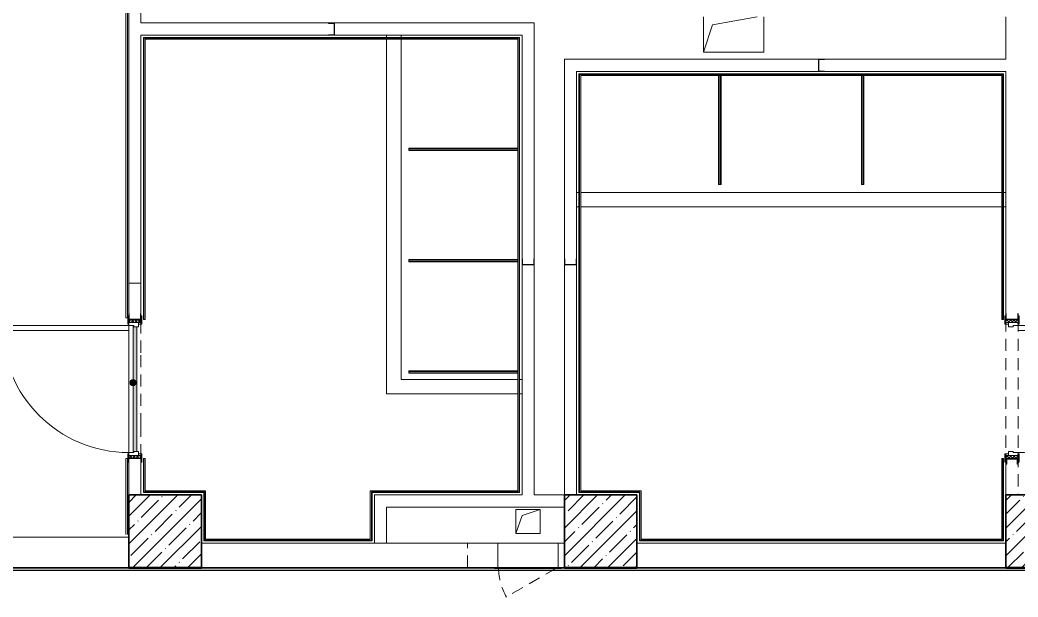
# Model space of a CAD drawing. Header units: millimetres. Extents: x 5993 to 95364, y 94667 to 143522.
# Drawn here: x 44897 to 45568, y 120406 to 120794 of the extents above; entities that cross this region are included whole.
import ezdxf

# ---------------------------------------------------------------- set-up
doc = ezdxf.new("R2010")
doc.units = ezdxf.units.MM
doc.linetypes.add('200_ШТРИХ_ш1п0_6_', pattern=[160, 100, -60])
for name, color, linetype, lineweight in [('0-2', 7, 'Continuous', 9), ('Двери', 7, 'Continuous', 9), ('Каркас_Импост', 7, 'Continuous', 13), ('Каркас_Импост-1', 7, 'Continuous', 9), ('Марки обобщенной модели', 7, 'Continuous', 9), ('Несущие колонны', 7, 'Continuous', 9), ('Несущие колонны-1', 7, 'Continuous', 35), ('Обобщенные модели', 7, 'Continuous', 9), ('Общие ребра', 7, 'Continuous', 9), ('Окна', 7, 'Continuous', 9), ('Открывание в плане-2', 7, '200_ШТРИХ_ш1п0_6_', 9), ('Открывание-1', 7, 'Continuous', 9), ('Панель', 7, 'Continuous', 13), ('Перекрытия', 7, 'Continuous', 9), ('Перемычка_Пунктирные линии-1', 7, '200_ШТРИХ_ш1п0_6_', 9), ('Стены', 7, 'Continuous', 9), ('Стены-1', 7, 'Continuous', 13)]:
    doc.layers.add(name, color=color, linetype=linetype, lineweight=lineweight)
doc.layers.add('Обобщенные модели-3', color=7, linetype='Continuous', lineweight=9, true_color=0xcf5e07)
pattern_1 = [(135, (1726.41, 114.685), (-14.14214, -14.14214), []), (225, (1726.41, 114.685), (14.14214, -14.14214), [])]
pattern_2 = [(45, (-396.384, 114.685), (-14.1421, 14.1421), []), (135, (-396.384, 114.685), (-14.1421, -14.1421), [])]

# ---------------------------------------------------------------- blocks, each defined once
blk = doc.blocks.new('Дверь_СКБ_1Ст_Внутренняя_ШЕР - СОШ_Д-13_Дв_1150x2100h_С_У учеников_ душевые _спортблок_-V44-АИ2_01_План напольных покрытий и плинтусов 1го этажа _Часть 1_')
at = {"layer": 'Двери'}
h = blk.add_hatch(dxfattribs=at)
h.set_pattern_fill('FP_60', color=256, style=0, pattern_type=2)
h.set_pattern_definition(pattern_1)
h.paths.add_polyline_path([(562.5, 47), (562.5, -50), (587.5, -50), (587.5, 50), (562.5, 50)], flags=0)
at = {"layer": 'Каркас_Импост-1'}
h = blk.add_hatch(dxfattribs=at)
h.set_pattern_fill('FP_61', color=256, style=0, pattern_type=2)
h.set_pattern_definition(pattern_2)
h.paths.add_polyline_path([(-562.5, -50), (-537.5, -50), (-537.5, 50), (-562.5, 50)], flags=0)
at = {"layer": 'Каркас_Импост'}
for p, q in [((-522.5, 58), (-592.5, 58)), ((-592.5, 58), (-592.5, 50)), ((-592.5, 50), (-522.5, 50)), ((-537.5, 50), (-562.5, 50)), ((-562.5, 50), (-562.5, -50)), ((-512.5, 50), (-537.5, 50)), ((-537.5, 50), (-537.5, -30)), ((-537.5, -50), (-537.5, 50)), ((-522.5, 50), (-537.5, 50)), ((-537.5, 50), (-537.5, 49)), ((-537.5, 49), (-522.5, 49)), ((-522.5, 50), (-522.5, 58)), ((-522.5, 49), (-522.5, 50)), ((-512.5, 10), (-512.5, 50)), ((-502.5, 10), (-512.5, 10)), ((-502.5, -30), (-502.5, 10)), ((537.5, 10), (527.5, 10)), ((527.5, 10), (527.5, -30)), ((537.5, 50), (537.5, 10)), ((562.5, 50), (537.5, 50)), ((617.5, 58), (547.5, 58)), ((547.5, 58), (547.5, 50)), ((562.5, 50), (547.5, 50)), ((547.5, 50), (547.5, 49)), ((547.5, 50), (587.5, 50)), ((547.5, 49), (562.5, 49)), ((562.5, -30), (562.5, 50)), ((587.5, 50), (562.5, 50)), ((562.5, 50), (562.5, -50)), ((562.5, 49), (562.5, 50)), ((617.5, 50), (617.5, 58)), ((-522.5, -50), (-592.5, -50)), ((-592.5, -50), (-592.5, -58)), ((-592.5, -58), (-522.5, -58)), ((-562.5, -50), (-537.5, -50)), ((-537.5, -30), (-502.5, -30)), ((-522.5, -30), (-537.5, -30)), ((-537.5, -30), (-537.5, -50)), ((-537.5, -50), (-522.5, -50)), ((-522.5, -50), (-522.5, -30)), ((-522.5, -58), (-522.5, -50)), ((527.5, -30), (562.5, -30)), ((562.5, -30), (547.5, -30)), ((547.5, -30), (547.5, -50)), ((547.5, -50), (562.5, -50)), ((587.5, -50), (547.5, -50)), ((547.5, -50), (547.5, -58)), ((547.5, -58), (617.5, -58)), ((562.5, -50), (562.5, -30)), ((562.5, -50), (587.5, -50)), ((617.5, -58), (617.5, -50))]:
    blk.add_line(p, q, dxfattribs=at)
at = {"layer": 'Открывание-1'}
blk.add_arc((537.5, 50), 1050, 90, 180, dxfattribs=at)
at = {"layer": 'Панель'}
for p, q in [((537.5, 1100), (497.5, 1100)), ((497.5, 1100), (497.5, 50)), ((537.5, 50), (537.5, 1100)), ((497.5, 50), (537.5, 50))]:
    blk.add_line(p, q, dxfattribs=at)
blk = doc.blocks.new('BSC_Колонна _Прямоугольная - 600х600-V77-АИ2_01_План напольных покрытий и плинтусов 1го этажа _Часть 1_')
at = {"layer": 'Несущие колонны'}
h = blk.add_hatch(dxfattribs=at)
h.set_pattern_fill('FP_109', color=256, style=0, pattern_type=2)
h.set_pattern_definition([(45, (-48550, -79850), (-114.04925, 114.04925), []), (45, (-48435.95, -79850), (-114.04925, 114.04925), [201.613, -40.323, 3.353, -36.97])])
h.paths.add_polyline_path([(-300, -300), (300, -300), (300, 300), (-300, 300)], flags=0)
at = {"layer": 'Несущие колонны-1'}
for p, q in [((300, 300), (-300, 300)), ((-300, 300), (-300, -300)), ((300, -300), (300, 300)), ((-300, -300), (300, -300))]:
    blk.add_line(p, q, dxfattribs=at)
blk = doc.blocks.new('BSC_Колонна _Прямоугольная - 600х600-V78-АИ2_01_План напольных покрытий и плинтусов 1го этажа _Часть 1_')
at = {"layer": 'Несущие колонны'}
h = blk.add_hatch(dxfattribs=at)
h.set_pattern_fill('FP_110', color=256, style=0, pattern_type=2)
h.set_pattern_definition([(45, (-41300, -79850), (-114.04925, 114.04925), []), (45, (-41185.95, -79850), (-114.04925, 114.04925), [201.613, -40.323, 3.353, -36.97])])
h.paths.add_polyline_path([(-300, -300), (300, -300), (300, 300), (-300, 300)], flags=0)
at = {"layer": 'Несущие колонны-1'}
for p, q in [((300, 300), (-300, 300)), ((-300, 300), (-300, -300)), ((300, -300), (300, 300)), ((-300, -300), (300, -300))]:
    blk.add_line(p, q, dxfattribs=at)
blk = doc.blocks.new('BSC_Колонна _Прямоугольная - 600х600-V79-АИ2_01_План напольных покрытий и плинтусов 1го этажа _Часть 1_')
at = {"layer": 'Несущие колонны'}
h = blk.add_hatch(dxfattribs=at)
h.set_pattern_fill('FP_111', color=256, style=0, pattern_type=2)
h.set_pattern_definition([(45, (-44900, -79850), (-114.04925, 114.04925), []), (45, (-44785.95, -79850), (-114.04925, 114.04925), [201.613, -40.323, 3.353, -36.97])])
h.paths.add_polyline_path([(-300, -300), (300, -300), (300, 300), (-300, 300)], flags=0)
at = {"layer": 'Несущие колонны-1'}
for p, q in [((300, 300), (-300, 300)), ((-300, 300), (-300, -300)), ((300, -300), (300, 300)), ((-300, -300), (300, -300))]:
    blk.add_line(p, q, dxfattribs=at)
blk = doc.blocks.new('Дверь_СКБ_1Ст_Внутренняя_ШЕР - СОШ_Д-13_Дв_1150x2100h_С_У учеников_ душевые _спортблок_-35365833-АИ2_01_План напольных покрытий и плинтусов 1го этажа _Часть 1_')
at = {"layer": 'Двери'}
h = blk.add_hatch(dxfattribs=at)
h.set_pattern_fill('FP_60', color=256, style=0, pattern_type=2)
h.set_pattern_definition(pattern_1)
h.paths.add_polyline_path([(587.5, -50), (587.5, 50), (562.5, 50), (562.5, -50)], flags=0)
at = {"layer": 'Каркас_Импост-1'}
h = blk.add_hatch(dxfattribs=at)
h.set_pattern_fill('FP_61', color=256, style=0, pattern_type=2)
h.set_pattern_definition(pattern_2)
h.paths.add_polyline_path([(-537.5, 47), (-537.5, 50), (-562.5, 50), (-562.5, -50), (-537.5, -50), (-537.5, 45.2)], flags=0)
at = {"layer": 'Каркас_Импост'}
for p, q in [((-522.5, 58), (-592.5, 58)), ((-592.5, 58), (-592.5, 50)), ((-537.5, 50), (-562.5, 50)), ((-562.5, 50), (-522.5, 50)), ((-512.5, 50), (-537.5, 50)), ((-537.5, 50), (-537.5, -30)), ((-537.5, -50), (-537.5, 50)), ((-522.5, 50), (-537.5, 50)), ((-537.5, 50), (-537.5, 49)), ((-537.5, 49), (-522.5, 49)), ((-522.5, 50), (-522.5, 58)), ((-522.5, 49), (-522.5, 50)), ((-512.5, 10), (-512.5, 50)), ((-502.5, 10), (-512.5, 10)), ((-502.5, -30), (-502.5, 10)), ((537.5, 10), (527.5, 10)), ((527.5, 10), (527.5, -30)), ((537.5, 50), (537.5, 10)), ((562.5, 50), (537.5, 50)), ((617.5, 58), (547.5, 58)), ((547.5, 58), (547.5, 50)), ((562.5, 50), (547.5, 50)), ((547.5, 50), (547.5, 49)), ((547.5, 50), (617.5, 50)), ((547.5, 49), (562.5, 49)), ((562.5, -30), (562.5, 50)), ((587.5, 50), (562.5, 50)), ((562.5, 50), (562.5, -50)), ((562.5, 49), (562.5, 50)), ((587.5, -50), (587.5, 50)), ((617.5, 50), (617.5, 58)), ((-592.5, -50), (-592.5, -58)), ((-592.5, -58), (-522.5, -58)), ((-562.5, -50), (-537.5, -50)), ((-522.5, -50), (-562.5, -50)), ((-537.5, -30), (-502.5, -30)), ((-522.5, -30), (-537.5, -30)), ((-537.5, -30), (-537.5, -50)), ((-537.5, -50), (-522.5, -50)), ((-522.5, -50), (-522.5, -30)), ((-522.5, -58), (-522.5, -50)), ((527.5, -30), (562.5, -30)), ((562.5, -30), (547.5, -30)), ((547.5, -30), (547.5, -50)), ((547.5, -50), (562.5, -50)), ((617.5, -50), (547.5, -50)), ((547.5, -50), (547.5, -58)), ((547.5, -58), (617.5, -58)), ((562.5, -50), (562.5, -30)), ((562.5, -50), (587.5, -50)), ((617.5, -58), (617.5, -50))]:
    blk.add_line(p, q, dxfattribs=at)
at = {"layer": 'Открывание-1'}
blk.add_arc((-512.5, 50), 1050, 360, 90, dxfattribs=at)
at = {"layer": 'Панель'}
for p, q in [((-512.5, 1100), (-512.5, 50)), ((-472.5, 1100), (-512.5, 1100)), ((-472.5, 50), (-472.5, 1100)), ((-512.5, 50), (-472.5, 50))]:
    blk.add_line(p, q, dxfattribs=at)
blk = doc.blocks.new('АР_Перемычка - АР_Перемычка-V187-АИ2_01_План напольных покрытий и плинтусов 1го этажа _Часть 1_')
at = {"layer": 'Обобщенные модели'}
blk.add_line((-300, -50), (-299, -50), dxfattribs=at)
at = {"layer": 'Перемычка_Пунктирные линии-1'}
for p, q in [((-300, 50), (1150, 50)), ((-300, -50), (-300, 50)), ((1200, 50), (1450, 50)), ((1450, 50), (1450, -50)), ((-300, -50), (275, -50)), ((275, -50), (875, -50)), ((875, -50), (1150, -50)), ((1200, -50), (1450, -50))]:
    blk.add_line(p, q, dxfattribs=at)
blk = doc.blocks.new('АР_Перемычка - АР_Перемычка-28229281-АИ2_01_План напольных покрытий и плинтусов 1го этажа _Часть 1_')
at = {"layer": 'Перемычка_Пунктирные линии-1'}
for p, q in [((0, 50), (1450, 50)), ((1450, 50), (1450, -50)), ((0, -50), (1450, -50))]:
    blk.add_line(p, q, dxfattribs=at)
blk = doc.blocks.new('154_Фахверк_СКБ_Швеллер - Тип_100_4830-28143655-АИ2_01_План напольных покрытий и плинтусов 1го этажа _Часть 1_')
at = {"layer": 'Обобщенные модели'}
for p, q in [((175, 50), (125, 50)), ((125, 50), (125, -50)), ((128, 47), (175, 47)), ((128, -47), (128, 47)), ((175, 47), (175, 50)), ((125, -50), (175, -50)), ((175, -47), (128, -47)), ((175, -50), (175, -47))]:
    blk.add_line(p, q, dxfattribs=at)
blk = doc.blocks.new('154_Фахверк_СКБ_Швеллер - Тип_100_4420-28145345-АИ2_01_План напольных покрытий и плинтусов 1го этажа _Часть 1_')
at = {"layer": 'Обобщенные модели'}
for p, q in [((125, 50), (175, 50)), ((125, -50), (125, 50)), ((128, 47), (128, -47)), ((175, 47), (128, 47)), ((175, 50), (175, 47)), ((175, -50), (125, -50)), ((128, -47), (175, -47)), ((175, -47), (175, -50))]:
    blk.add_line(p, q, dxfattribs=at)
blk = doc.blocks.new('154_Фахверк_СКБ_Швеллер - Тип_100_4420-28145583-АИ2_01_План напольных покрытий и плинтусов 1го этажа _Часть 1_')
at = {"layer": 'Обобщенные модели'}
for p, q in [((175, 50), (125, 50)), ((125, 50), (125, -50)), ((128, 47), (175, 47)), ((128, -47), (128, 47)), ((175, 47), (175, 50)), ((125, -50), (175, -50)), ((175, -47), (128, -47)), ((175, -50), (175, -47))]:
    blk.add_line(p, q, dxfattribs=at)
blk = doc.blocks.new('154_Стойка_СКБ_Швеллер - СМ-2230_100-28218823-АИ2_01_План напольных покрытий и плинтусов 1го этажа _Часть 1_')
at = {"layer": 'Обобщенные модели'}
for p, q in [((129.5, 42.4), (171, 42.4)), ((129.5, -42.4), (129.5, 42.4)), ((171, 50), (155, 50)), ((171, 42.4), (171, 50)), ((171, -42.4), (129.5, -42.4)), ((155, -50), (171, -50)), ((171, -50), (171, -42.4))]:
    blk.add_line(p, q, dxfattribs=at)
blk = doc.blocks.new('131_Панель боковая - 900х1500-29281255-АИ2_01_План напольных покрытий и плинтусов 1го этажа _Часть 1_')
at = {"layer": 'Обобщенные модели'}
for p, q in [((-450, 10), (450, 10)), ((450, 5), (-450, 5)), ((-450, 5), (-450, -5)), ((450, 10), (450, 5)), ((450, -5), (450, 5)), ((-450, -5), (450, -5)), ((-450, -10), (450, -10)), ((450, -5), (450, -10))]:
    blk.add_line(p, q, dxfattribs=at)
blk = doc.blocks.new('AR_Отверстие Ниша - Лючок-32403245-АИ2_01_План напольных покрытий и плинтусов 1го этажа _Часть 1_')
at = {"layer": 'Окна'}
for p, q in [((250, 100), (-250, 100)), ((-250, 100), (-250, -100)), ((250, -100), (250, 100)), ((-250, -100), (250, -100))]:
    blk.add_line(p, q, dxfattribs=at)
blk = doc.blocks.new('Л_Общий_Лючок - Лючок-29683801-АИ2_01_План напольных покрытий и плинтусов 1го этажа _Часть 1_')
at = {"layer": 'Окна'}
for p, q in [((524, 6), (-24, 6)), ((-24, 6), (-24, 0)), ((-24, 0), (0, 0)), ((500, 0), (524, 0)), ((524, 6), (524, 0))]:
    blk.add_line(p, q, dxfattribs=at)
at = {"layer": 'Открывание в плане-2'}
blk.add_line((16.4, 6), (428.6, 244), dxfattribs=at)
blk.add_arc((6, 0), 488, 0.70805, 30, dxfattribs=at)
blk = doc.blocks.new('АР_Перемычка1 - АР_Перемычка 2-29765637-АИ2_01_План напольных покрытий и плинтусов 1го этажа _Часть 1_')
at = {"layer": 'Перемычка_Пунктирные линии-1'}
for p, q in [((-250, 100), (0, 100)), ((-250, -100), (-250, 100)), ((500, 100), (550, 100)), ((550, 100), (550, -100)), ((-250, -100), (0, -100)), ((500, -100), (550, -100))]:
    blk.add_line(p, q, dxfattribs=at)
blk = doc.blocks.new('AR_Отверстие прямоугольное _в плите_ - AR_Отверстие прямоугольное _в плите_-30458127-АИ2_01_План напольных покрытий и плинтусов 1го этажа _Часть 1_')
at = {"layer": 'Обобщенные модели'}
for p, q in [((100, 100), (-100, 100)), ((-100, 100), (-100, -100)), ((-50, 50), (100, 100)), ((100, -100), (100, 100)), ((-100, -100), (-50, 50)), ((-100, -100), (100, -100))]:
    blk.add_line(p, q, dxfattribs=at)
blk = doc.blocks.new('AR_Отверстие прямоугольное _в плите_ - AR_Отверстие прямоугольное _в плите_-30459267-АИ2_01_План напольных покрытий и плинтусов 1го этажа _Часть 1_')
at = {"layer": 'Обобщенные модели'}
for p, q in [((-250, 140), (-250, -150)), ((-175, 75), (193.3, 140)), ((250, -150), (250, 140)), ((-250, -150), (-175, 75)), ((-250, -150), (250, -150))]:
    blk.add_line(p, q, dxfattribs=at)

msp = doc.modelspace()

# ---------------------------------------------------------------- hatches: boundary and pattern name
at = {"layer": 'Марки обобщенной модели'}
h = msp.add_hatch(color=256, dxfattribs=at)
edge = h.paths.add_edge_path(flags=0)
edge.add_arc((44972.73, 120549.66), 2.03, 0, 360)
at = {"layer": 'Обобщенные модели-3'}
msp.add_hatch(color=256, dxfattribs=at).paths.add_polyline_path([(44972.73, 120502.71), (44973.14, 120502.71), (44973.14, 120503.52), (44975.18, 120503.52), (44975.18, 120587.36), (44973.14, 120587.36), (44973.14, 120588.18), (44972.73, 120588.18), (44972.73, 120503.52)], flags=0)

# ---------------------------------------------------------------- linework, layer by layer
at = {"layer": 'Марки обобщенной модели'}
msp.add_circle((44972.73, 120549.66), 2.03, dxfattribs=at)
at = {"layer": 'Обобщенные модели'}
for p, q in [((44972.73, 120502.71), (44972.73, 120588.18)), ((44975.18, 120587.36), (44975.18, 120569.86)), ((44975.18, 120569.86), (44975.18, 120521.02)), ((44975.18, 120521.02), (44975.18, 120503.52))]:
    msp.add_line(p, q, dxfattribs=at)
at = {"layer": 'Общие ребра'}
for p, q in [((44980.06, 120592.25), (44980.06, 120781.49)), ((44980.06, 120781.49), (44980.87, 120781.49)), ((44980.87, 120781.49), (45232.39, 120781.49)), ((45232.39, 120781.49), (45232.39, 120780.68)), ((45232.39, 120780.68), (45232.39, 120476.26)), ((45557.97, 120757.07), (45273.08, 120757.07)), ((45273.08, 120756.26), (45273.08, 120757.07)), ((45273.08, 120476.26), (45273.08, 120756.26)), ((45557.97, 120757.07), (45557.97, 120756.26)), ((45557.97, 120592.25), (45557.97, 120756.26)), ((44980.06, 120476.26), (44980.06, 120498.64)), ((45557.97, 120443.7), (45557.97, 120498.64)), ((44980.87, 120476.26), (44980.06, 120476.26)), ((45020.76, 120476.26), (44980.87, 120476.26)), ((45020.76, 120476.26), (45020.76, 120475.85)), ((45133.08, 120475.85), (45133.08, 120476.26)), ((45231.57, 120476.26), (45133.08, 120476.26)), ((45232.39, 120476.26), (45231.57, 120476.26)), ((45273.9, 120476.26), (45273.08, 120476.26)), ((45273.9, 120476.26), (45313.37, 120476.26)), ((45313.37, 120476.26), (45313.78, 120476.26)), ((45313.78, 120476.26), (45313.78, 120443.7)), ((45020.76, 120443.7), (45020.76, 120475.85)), ((45133.08, 120475.85), (45133.08, 120444.51)), ((45021.57, 120443.7), (45020.76, 120443.7)), ((45133.08, 120443.7), (45021.57, 120443.7)), ((45133.08, 120444.51), (45133.08, 120443.7)), ((45314.6, 120443.7), (45313.78, 120443.7)), ((45557.15, 120443.7), (45314.6, 120443.7)), ((45557.97, 120443.7), (45557.15, 120443.7))]:
    msp.add_line(p, q, dxfattribs=at)
at = {"layer": 'Перекрытия'}
msp.add_line((44969.89, 120502.71), (44969.89, 120584.92), dxfattribs=at)
at = {"layer": 'Стены'}
for p, q in [((44967.93, 120593.3), (44967.93, 120905.46)), ((44968.91, 120905.46), (44968.91, 120593.3)), ((45143.26, 120781.9), (45143.26, 120783.53)), ((45143.26, 120542.19), (45143.26, 120780.68)), ((45153.03, 120783.53), (45153.03, 120781.9)), ((45153.03, 120780.68), (45153.03, 120551.95)), ((45271.05, 120677.71), (45272.68, 120677.71)), ((45273.9, 120677.71), (45557.15, 120677.71)), ((45558.38, 120677.71), (45560, 120677.71)), ((45272.68, 120667.94), (45271.05, 120667.94)), ((45557.15, 120667.94), (45273.9, 120667.94)), ((45560, 120667.94), (45558.38, 120667.94)), ((44968.91, 120593.3), (44967.93, 120593.3)), ((45153.03, 120551.95), (45231.57, 120551.95)), ((45232.79, 120551.95), (45234.42, 120551.95)), ((45143.26, 120542.19), (45153.03, 120542.19)), ((45231.57, 120542.19), (45153.03, 120542.19)), ((45234.42, 120542.19), (45232.79, 120542.19)), ((44967.93, 120447.69), (44967.93, 120498.62)), ((44968.91, 120498.62), (44967.93, 120498.62)), ((44968.91, 120498.62), (44968.91, 120447.69)), ((44827.85, 120424.41), (45744.77, 120424.41)), ((45744.77, 120423.43), (44827.85, 120423.43))]:
    msp.add_line(p, q, dxfattribs=at)
at = {"layer": 'Стены-1'}
for p, q in [((44969.89, 120903.18), (44969.89, 120596.32)), ((44978.03, 120791.66), (44978.03, 120812.01)), ((45560, 120795.73), (45560, 120767.25)), ((45104.19, 120791.66), (44978.03, 120791.66)), ((45234.42, 120791.66), (45108.26, 120791.66)), ((45242.56, 120791.66), (45234.42, 120791.66)), ((45242.56, 120632.94), (45242.56, 120791.66)), ((44978.03, 120596.32), (44978.03, 120783.53)), ((44978.03, 120783.53), (45104.19, 120783.53)), ((44979.65, 120781.9), (44979.65, 120592.25)), ((44980.06, 120781.9), (44979.65, 120781.9)), ((44980.87, 120781.9), (44980.06, 120781.9)), ((45232.79, 120781.9), (44980.87, 120781.9)), ((44980.87, 120592.25), (44980.87, 120780.68)), ((44980.87, 120780.68), (45231.57, 120780.68)), ((45108.26, 120783.53), (45234.42, 120783.53)), ((45231.57, 120780.68), (45231.57, 120477.07)), ((45232.79, 120781.49), (45232.79, 120781.9)), ((45232.79, 120780.68), (45232.79, 120781.49)), ((45232.79, 120475.85), (45232.79, 120780.68)), ((45234.42, 120783.53), (45234.42, 120632.94)), ((45433.84, 120767.25), (45262.91, 120767.25)), ((45262.91, 120767.25), (45262.91, 120759.11)), ((45560, 120767.25), (45437.91, 120767.25)), ((45262.91, 120759.11), (45262.91, 120632.94)), ((45271.05, 120759.11), (45433.84, 120759.11)), ((45271.05, 120632.94), (45271.05, 120759.11)), ((45437.91, 120759.11), (45560, 120759.11)), ((45560, 120759.11), (45560, 120596.32)), ((45558.38, 120757.48), (45272.68, 120757.48)), ((45272.68, 120757.48), (45272.68, 120757.07)), ((45272.68, 120757.07), (45272.68, 120756.26)), ((45272.68, 120756.26), (45272.68, 120475.85)), ((45273.9, 120756.26), (45557.15, 120756.26)), ((45273.9, 120477.07), (45273.9, 120756.26)), ((45557.15, 120756.26), (45557.15, 120592.25)), ((45558.38, 120757.07), (45558.38, 120757.48)), ((45558.38, 120756.26), (45558.38, 120757.07)), ((45558.38, 120592.25), (45558.38, 120756.26)), ((45234.42, 120628.87), (45234.42, 120474.22)), ((45242.56, 120474.22), (45242.56, 120628.87)), ((45262.91, 120628.87), (45262.91, 120474.22)), ((45271.05, 120474.22), (45271.05, 120628.87)), ((44979.65, 120592.25), (44980.87, 120592.25)), ((45557.15, 120592.25), (45558.38, 120592.25)), ((44979.65, 120498.64), (44979.65, 120475.85)), ((44980.87, 120498.64), (44979.65, 120498.64)), ((44980.87, 120477.07), (44980.87, 120498.64)), ((45557.15, 120498.64), (45557.15, 120444.51)), ((45558.38, 120498.64), (45557.15, 120498.64)), ((45558.38, 120443.29), (45558.38, 120498.64)), ((44969.89, 120496.2), (44969.89, 120474.22)), ((44978.03, 120474.22), (44978.03, 120496.2)), ((45560, 120494.9), (45560, 120474.22)), ((45021.57, 120477.07), (44980.87, 120477.07)), ((45021.57, 120476.26), (45021.57, 120477.07)), ((45021.57, 120475.85), (45021.57, 120476.26)), ((45231.57, 120477.07), (45132.27, 120477.07)), ((45132.27, 120477.07), (45132.27, 120476.26)), ((45132.27, 120476.26), (45132.27, 120475.85)), ((45313.37, 120477.07), (45273.9, 120477.07)), ((45313.78, 120477.07), (45313.37, 120477.07)), ((45314.6, 120477.07), (45313.78, 120477.07)), ((45314.6, 120444.51), (45314.6, 120477.07)), ((44979.65, 120475.85), (44980.06, 120475.85)), ((44980.06, 120475.85), (44980.87, 120475.85)), ((44980.87, 120475.85), (45020.35, 120475.85)), ((45020.35, 120475.85), (45020.35, 120443.29)), ((45021.57, 120444.51), (45021.57, 120475.85)), ((45132.27, 120475.85), (45132.27, 120444.51)), ((45133.49, 120444.51), (45133.49, 120475.85)), ((45133.49, 120475.85), (45231.57, 120475.85)), ((45234.42, 120474.22), (45135.12, 120474.22)), ((45135.12, 120474.22), (45135.12, 120466.08)), ((45231.57, 120475.85), (45232.39, 120475.85)), ((45232.39, 120475.85), (45232.79, 120475.85)), ((45262.91, 120474.22), (45242.56, 120474.22)), ((45272.68, 120475.85), (45273.08, 120475.85)), ((45273.08, 120475.85), (45273.9, 120475.85)), ((45273.9, 120475.85), (45313.37, 120475.85)), ((45313.37, 120475.85), (45313.37, 120443.29)), ((45135.12, 120466.08), (45135.12, 120441.66)), ((45143.26, 120466.08), (45262.91, 120466.08)), ((45143.26, 120441.66), (45143.26, 120466.08)), ((44969.89, 120445.73), (44827.85, 120445.73)), ((45020.35, 120443.29), (45020.76, 120443.29)), ((45020.76, 120443.29), (45021.57, 120443.29)), ((45132.27, 120444.51), (45021.57, 120444.51)), ((45021.57, 120443.29), (45133.49, 120443.29)), ((45133.49, 120443.7), (45133.49, 120444.51)), ((45133.49, 120443.29), (45133.49, 120443.7)), ((45313.37, 120443.29), (45313.78, 120443.29)), ((45313.78, 120443.29), (45314.6, 120443.29)), ((45557.15, 120444.51), (45314.6, 120444.51)), ((45314.6, 120443.29), (45557.15, 120443.29)), ((45557.15, 120443.29), (45557.97, 120443.29)), ((45557.97, 120443.29), (45558.38, 120443.29)), ((45218.14, 120441.66), (45018.72, 120441.66)), ((45135.12, 120441.66), (45143.26, 120441.66)), ((45262.91, 120441.66), (45258.84, 120441.66)), ((45560, 120441.66), (45311.75, 120441.66)), ((44827.85, 120425.38), (44969.89, 120425.38)), ((45018.72, 120425.38), (45216.19, 120425.38)), ((45260.79, 120425.38), (45262.91, 120425.38)), ((45311.75, 120425.38), (45560, 120425.38))]:
    msp.add_line(p, q, dxfattribs=at)

# ---------------------------------------------------------------- block references
at = {"layer": '0-2', "xscale": 0.08139549610658335, "yscale": 0.08139549610658335, "zscale": 0.08139549610658335}
for name, p in [('AR_Отверстие прямоугольное _в плите_ - AR_Отверстие прямоугольное _в плите_-30459267-АИ2_01_План напольных покрытий и плинтусов 1го этажа _Часть 1_', (45376.86, 120784.34)), ('154_Фахверк_СКБ_Швеллер - Тип_100_4830-28143655-АИ2_01_План напольных покрытий и плинтусов 1го этажа _Часть 1_', (45423.67, 120763.18)), ('BSC_Колонна _Прямоугольная - 600х600-V78-АИ2_01_План напольных покрытий и плинтусов 1го этажа _Часть 1_', (44994.3, 120449.8)), ('BSC_Колонна _Прямоугольная - 600х600-V79-АИ2_01_План напольных покрытий и плинтусов 1го этажа _Часть 1_', (45287.33, 120449.8)), ('BSC_Колонна _Прямоугольная - 600х600-V77-АИ2_01_План напольных покрытий и плинтусов 1го этажа _Часть 1_', (45584.42, 120449.8)), ('AR_Отверстие прямоугольное _в плите_ - AR_Отверстие прямоугольное _в плите_-30458127-АИ2_01_План напольных покрытий и плинтусов 1го этажа _Часть 1_', (45238.49, 120456.32)), ('АР_Перемычка1 - АР_Перемычка 2-29765637-АИ2_01_План напольных покрытий и плинтусов 1го этажа _Часть 1_', (45218.14, 120433.52)), ('AR_Отверстие Ниша - Лючок-32403245-АИ2_01_План напольных покрытий и плинтусов 1го этажа _Часть 1_', (45238.49, 120433.52))]:
    msp.add_blockref(name, p, dxfattribs=at)
for name, p, rotation in [('154_Фахверк_СКБ_Швеллер - Тип_100_4830-28143655-АИ2_01_План напольных покрытий и плинтусов 1го этажа _Часть 1_', (45118.43, 120787.59), 180), ('131_Панель боковая - 900х1500-29281255-АИ2_01_План напольных покрытий и плинтусов 1го этажа _Часть 1_', (45367.5, 120719.63), 270.0000000000003), ('131_Панель боковая - 900х1500-29281255-АИ2_01_План напольных покрытий и плинтусов 1го этажа _Часть 1_', (45463.55, 120719.63), 270.0000000000003), ('131_Панель боковая - 900х1500-29281255-АИ2_01_План напольных покрытий и плинтусов 1го этажа _Часть 1_', (45194.94, 120706.61), 180), ('131_Панель боковая - 900х1500-29281255-АИ2_01_План напольных покрытий и плинтусов 1го этажа _Часть 1_', (45194.94, 120631.72), 180), ('154_Фахверк_СКБ_Швеллер - Тип_100_4830-28143655-АИ2_01_План напольных покрытий и плинтусов 1го этажа _Часть 1_', (45238.49, 120618.7), 89.99999999999993), ('154_Фахверк_СКБ_Швеллер - Тип_100_4420-28145345-АИ2_01_План напольных покрытий и плинтусов 1го этажа _Часть 1_', (45266.98, 120618.7), 89.99999999999993), ('АР_Перемычка - АР_Перемычка-V187-АИ2_01_План напольных покрытий и плинтусов 1го этажа _Часть 1_', (44973.96, 120498.64), 89.99999999999993), ('Дверь_СКБ_1Ст_Внутренняя_ШЕР - СОШ_Д-13_Дв_1150x2100h_С_У учеников_ душевые _спортблок_-V44-АИ2_01_План напольных покрытий и плинтусов 1го этажа _Часть 1_', (44973.96, 120544.43), 89.99999999999993), ('154_Фахверк_СКБ_Швеллер - Тип_100_4420-28145583-АИ2_01_План напольных покрытий и плинтусов 1го этажа _Часть 1_', (44973.96, 120582.07), 89.99999999999993), ('Дверь_СКБ_1Ст_Внутренняя_ШЕР - СОШ_Д-13_Дв_1150x2100h_С_У учеников_ душевые _спортблок_-35365833-АИ2_01_План напольных покрытий и плинтусов 1го этажа _Часть 1_', (45564.07, 120546.46), 269.9999999999999), ('154_Фахверк_СКБ_Швеллер - Тип_100_4420-28145345-АИ2_01_План напольных покрытий и плинтусов 1го этажа _Часть 1_', (45564.07, 120582.07), 89.99999999999993), ('АР_Перемычка - АР_Перемычка-28229281-АИ2_01_План напольных покрытий и плинтусов 1го этажа _Часть 1_', (45564.07, 120592.25), 269.9999999999999), ('131_Панель боковая - 900х1500-29281255-АИ2_01_План напольных покрытий и плинтусов 1го этажа _Часть 1_', (45194.94, 120556.84), 180), ('154_Стойка_СКБ_Швеллер - СМ-2230_100-28218823-АИ2_01_План напольных покрытий и плинтусов 1го этажа _Часть 1_', (45564.07, 120508.82), 269.9999999999999), ('Л_Общий_Лючок - Лючок-29683801-АИ2_01_План напольных покрытий и плинтусов 1го этажа _Часть 1_', (45258.84, 120425.38), 180)]:
    msp.add_blockref(name, p, dxfattribs=dict(at, rotation=rotation))

doc.saveas('drawing.dxf')
